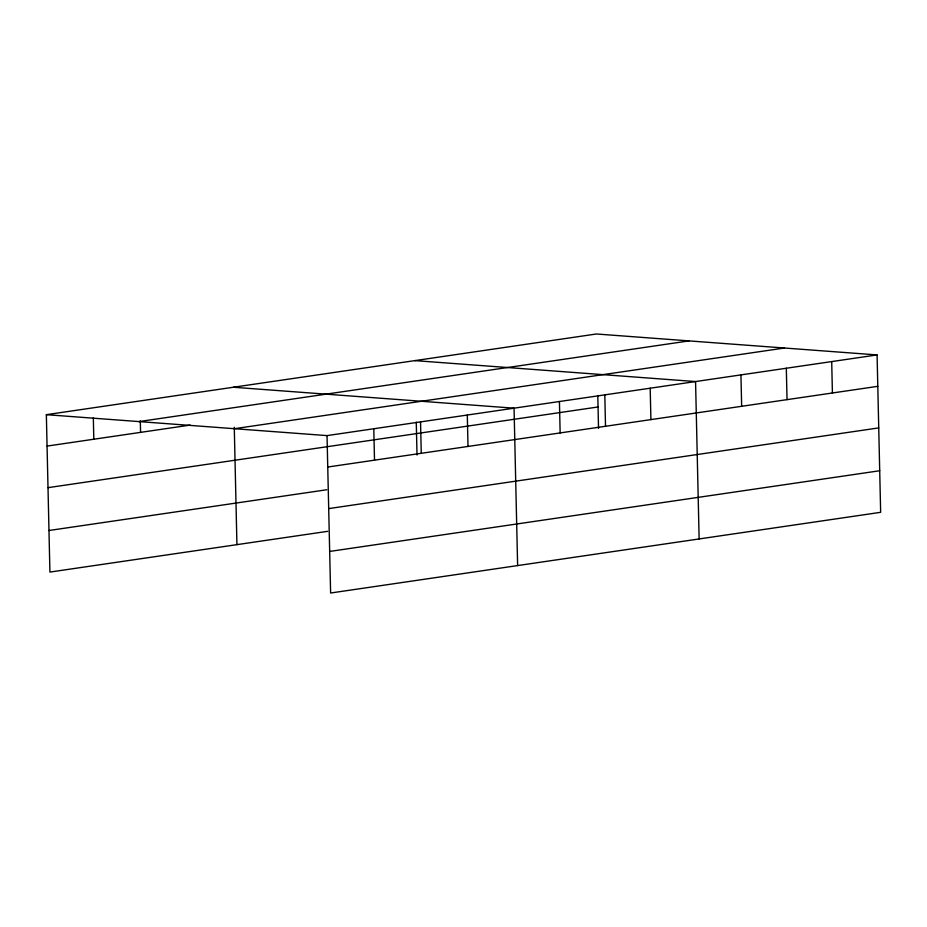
<?xml version="1.0" encoding="UTF-8"?>
<svg xmlns="http://www.w3.org/2000/svg" width="927" height="927" viewBox="0 0 927 927"><rect width="100%" height="100%" fill="white"/><g stroke="black" fill="none" stroke-linecap="round" stroke-linejoin="round"><path stroke-width="1.39" d="M327.695 531.333L49.919 572.075L46.35 414.682L596.385 333.987L877.081 354.925L880.65 512.318L330.615 593.013L327.034 435.609L877.081 354.925M138.98 421.588L689.016 340.904M47.068 446.084L190.151 425.099M234.415 428.703L784.451 348.019M48.007 487.66L598.042 406.976M327.752 467.023L877.788 386.327M48.98 530.499L326.744 489.757M328.691 508.599L878.738 427.903M329.664 551.438L879.711 470.742M414.879 360.615L695.563 381.553L699.132 538.946M233.361 387.243L514.056 408.181L517.625 565.574M46.35 414.682L327.034 435.609M831.704 361.576L832.411 392.99M786.316 368.239L787.035 399.641M740.94 374.89L741.658 406.304M650.186 388.204L650.905 419.618M604.81 394.867L605.516 426.269M597.788 395.505L598.529 428.39M559.433 401.518L560.14 432.932M467.301 415.041L468.008 446.443M420.545 421.901L421.264 453.303M416.269 422.133L417.023 455.018M373.79 428.749L374.508 460.163M234.276 427.254L236.93 544.647M140.313 420.951L140.568 432.376M93.326 417.822L93.812 439.224"/></g></svg>
